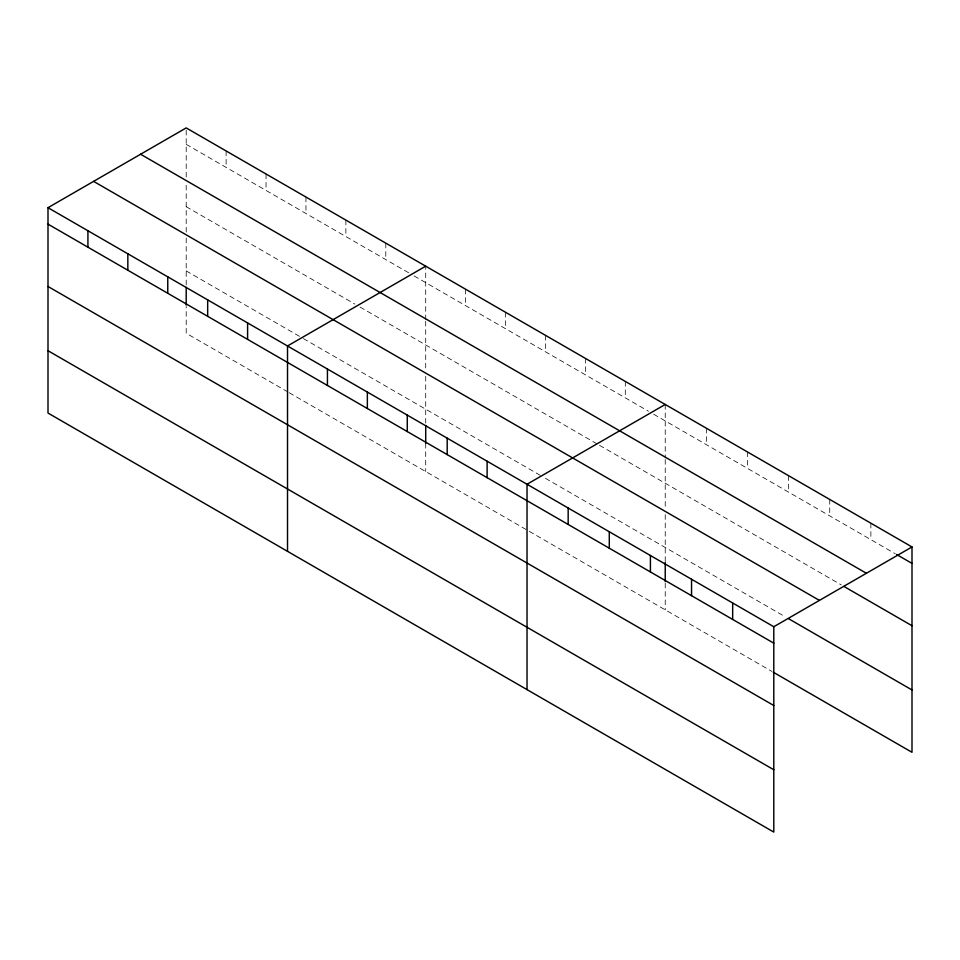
<?xml version="1.0" encoding="UTF-8"?>
<svg xmlns="http://www.w3.org/2000/svg" width="960" height="960" viewBox="0 0 960 960"><rect width="100%" height="100%" fill="white"/><g stroke="black" fill="none" stroke-linecap="round" stroke-linejoin="round"><path stroke-width="0.72" stroke-dasharray="4.8 3.6" d="M186.204 232.08L186.204 182.94M186.204 177L186.204 127.908M425.712 321.228L425.712 370.368M425.712 319.74L425.712 266.184M186.204 144.348L408.972 272.964M414.12 275.94L648.492 411.252M653.64 414.216L895.296 553.74M186.204 206.688L354.888 304.08M360.036 307.056L598.272 444.6M599.556 445.344L841.308 584.916M186.204 270.924L302.088 337.836M303.384 338.58L542.892 476.856M545.472 478.344L784.752 616.5M287.928 392.004L186.204 333.264L186.204 306.552M289.212 392.748L771.9 671.424M870.876 523.2L870.876 539.64M829.74 499.452L829.74 515.892M788.616 475.704L788.616 492.144M747.48 451.956L747.48 468.408M706.356 428.22L706.356 444.66M665.232 404.472L665.232 458.016M665.232 459.504L665.232 508.656M665.232 514.62L665.232 562.332M665.232 583.116L665.232 609.828M625.308 381.42L625.308 397.86M585.384 358.38L585.384 374.82M545.472 335.328L545.472 351.768M505.548 312.288L505.548 328.728M465.636 289.236L465.636 305.676M425.712 376.344L425.712 424.056M425.712 443.352L425.712 471.552M385.788 243.144L385.788 259.584M345.876 220.092L345.876 236.532M305.952 197.052L305.952 213.492M266.04 174L266.04 190.44M226.116 150.948L226.116 167.4M186.204 238.056L186.204 285.768"/><path stroke-width="1.44" d="M773.796 705.516L773.796 626.736L48 207.696L48 413.052L773.796 832.092L773.796 705.516L48 286.476M773.196 672.168L912 752.304L912 546.948L186.204 127.908L48 207.696M425.712 266.184L287.52 345.972L287.52 551.34M665.232 404.472L527.028 484.26L527.028 689.616M773.796 626.736L912 546.948M896.58 554.484L912 563.388M140.592 154.236L866.4 573.276M843.876 586.404L912 625.728M93.6 181.368L819.408 600.396M788.616 618.72L912 689.964M48 224.136L773.796 643.176M48 350.712L773.796 769.752M732.672 602.988L732.672 619.428M691.548 579.24L691.548 595.68M665.232 562.332L665.232 581.628M650.412 555.492L650.412 571.932M609.288 531.744L609.288 548.196M568.164 508.008L568.164 524.448M487.116 461.208L487.116 477.648M447.192 438.168L447.192 454.608M425.712 425.532L425.712 443.352M407.268 415.116L407.268 431.556M367.356 392.076L367.356 408.516M327.432 369.024L327.432 385.464M247.596 322.932L247.596 339.372M207.672 299.88L207.672 316.32M186.204 287.256L186.204 305.064M167.76 276.84L167.76 293.28M127.836 253.788L127.836 270.228M87.924 230.736L87.924 247.176"/></g></svg>
